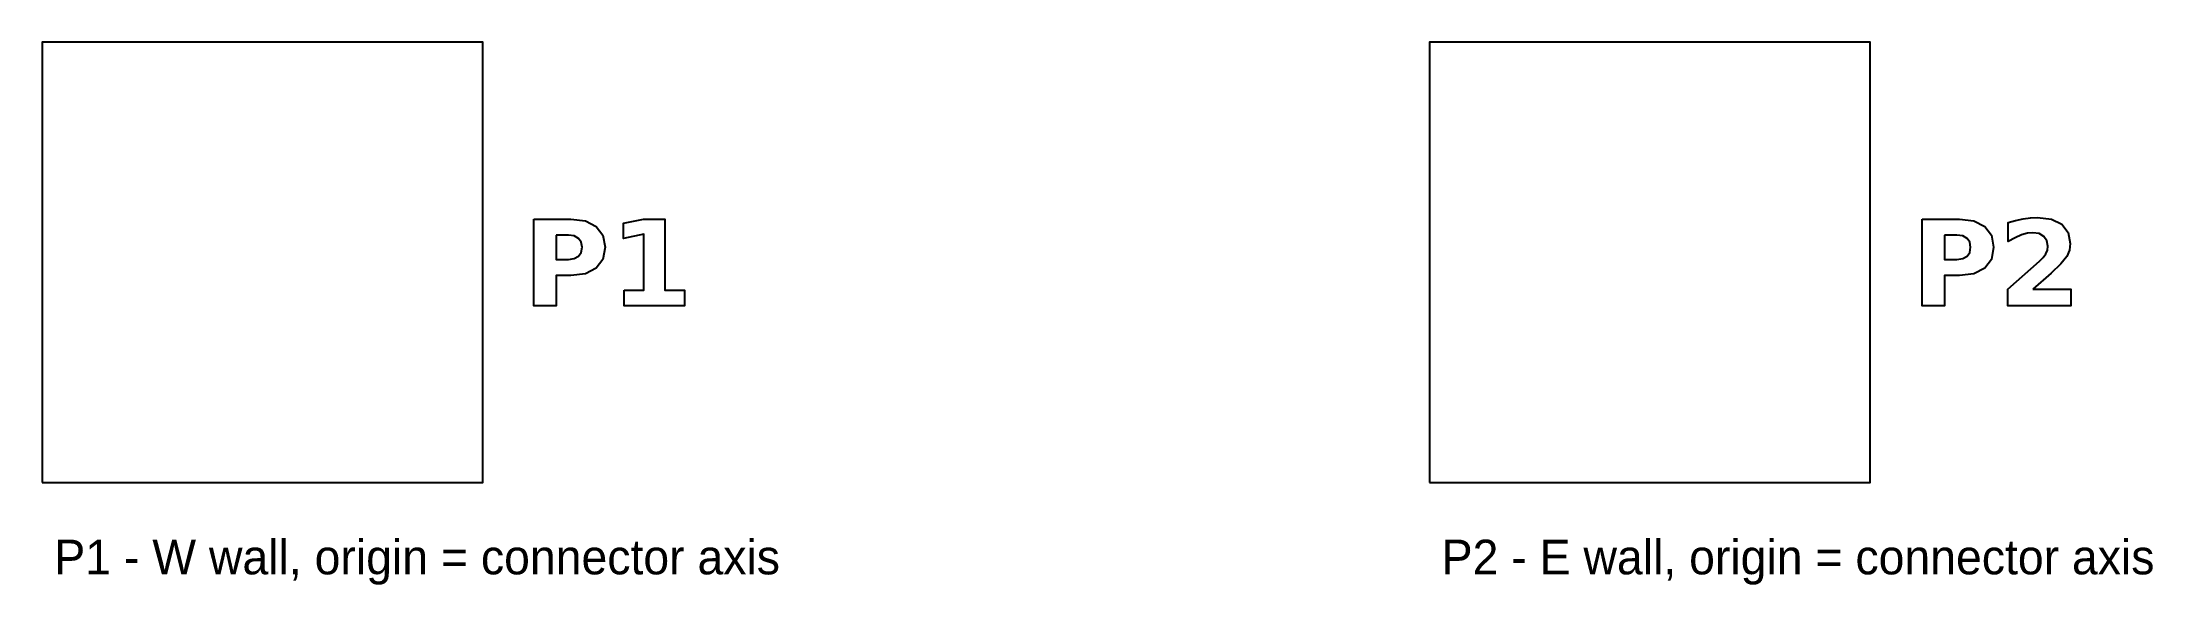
# Model space of a CAD drawing. Header units: millimetres. Extents: x -6.3 to 54.5, y -9.3 to 6.3.
import ezdxf

# ---------------------------------------------------------------- set-up
doc = ezdxf.new("R2010")
doc.units = ezdxf.units.MM
doc.layers.add('ENGRAVE_0p3', color=1, linetype='Continuous')
doc.layers.add('FLANGE', color=8, linetype='Continuous')

msp = doc.modelspace()

# ---------------------------------------------------------------- linework, layer by layer
at = {"layer": 'ENGRAVE_0p3'}
for points in [[(7.824, 1.25), (8.894, 1.25), (9.316, 1.197), (9.626, 1.038), (9.818, 0.781), (9.882, 0.435), (9.818, 0.086), (9.626, -0.171), (9.316, -0.33), (8.894, -0.383), (8.469, -0.383), (8.469, -1.25), (7.824, -1.25), (7.824, 1.25)], [(10.425, -0.805), (10.994, -0.805), (10.994, 0.811), (10.41, 0.691), (10.41, 1.129), (10.99, 1.25), (11.603, 1.25), (11.603, -0.805), (12.173, -0.805), (12.173, -1.25), (10.425, -1.25), (10.425, -0.805)], [(47.855, 1.25), (48.925, 1.25), (49.347, 1.197), (49.657, 1.038), (49.849, 0.781), (49.913, 0.435), (49.849, 0.086), (49.657, -0.171), (49.347, -0.33), (48.925, -0.383), (48.5, -0.383), (48.5, -1.25), (47.855, -1.25), (47.855, 1.25)], [(51.042, -0.776), (52.142, -0.776), (52.142, -1.25), (50.325, -1.25), (50.325, -0.776), (51.237, 0.029), (51.344, 0.139), (51.418, 0.245), (51.462, 0.353), (51.477, 0.465), (51.447, 0.623), (51.359, 0.747), (51.222, 0.828), (51.045, 0.855), (50.887, 0.839), (50.715, 0.79), (50.53, 0.71), (50.332, 0.598), (50.332, 1.148), (50.548, 1.211), (50.762, 1.257), (50.973, 1.285), (51.179, 1.295), (51.578, 1.246), (51.877, 1.097), (52.063, 0.861), (52.125, 0.547), (52.099, 0.349), (52.02, 0.166), (51.856, -0.041), (51.576, -0.308), (51.042, -0.776)], [(8.469, 0.783), (8.469, 0.085), (8.825, 0.085), (8.991, 0.107), (9.115, 0.176), (9.192, 0.286), (9.217, 0.435), (9.192, 0.583), (9.115, 0.692), (8.991, 0.76), (8.825, 0.783), (8.469, 0.783)], [(48.5, 0.783), (48.5, 0.085), (48.856, 0.085), (49.023, 0.107), (49.146, 0.176), (49.223, 0.286), (49.249, 0.435), (49.223, 0.583), (49.146, 0.692), (49.023, 0.76), (48.856, 0.783), (48.5, 0.783)]]:
    msp.add_lwpolyline(points, close=True, dxfattribs=at)
at = {"layer": 'FLANGE'}
for points in [[(-6.35, -6.35), (6.35, -6.35), (6.35, 6.35), (-6.35, 6.35)], [(33.65, -6.35), (46.35, -6.35), (46.35, 6.35), (33.65, 6.35)]]:
    msp.add_lwpolyline(points, close=True, dxfattribs=at)

# ---------------------------------------------------------------- texts
for s, p in [('P1 - W wall, origin = connector axis', (-6, -9)), ('P2 - E wall, origin = connector axis', (34, -9))]:
    msp.add_text(s, height=1).set_placement(p)

doc.saveas('drawing.dxf')
